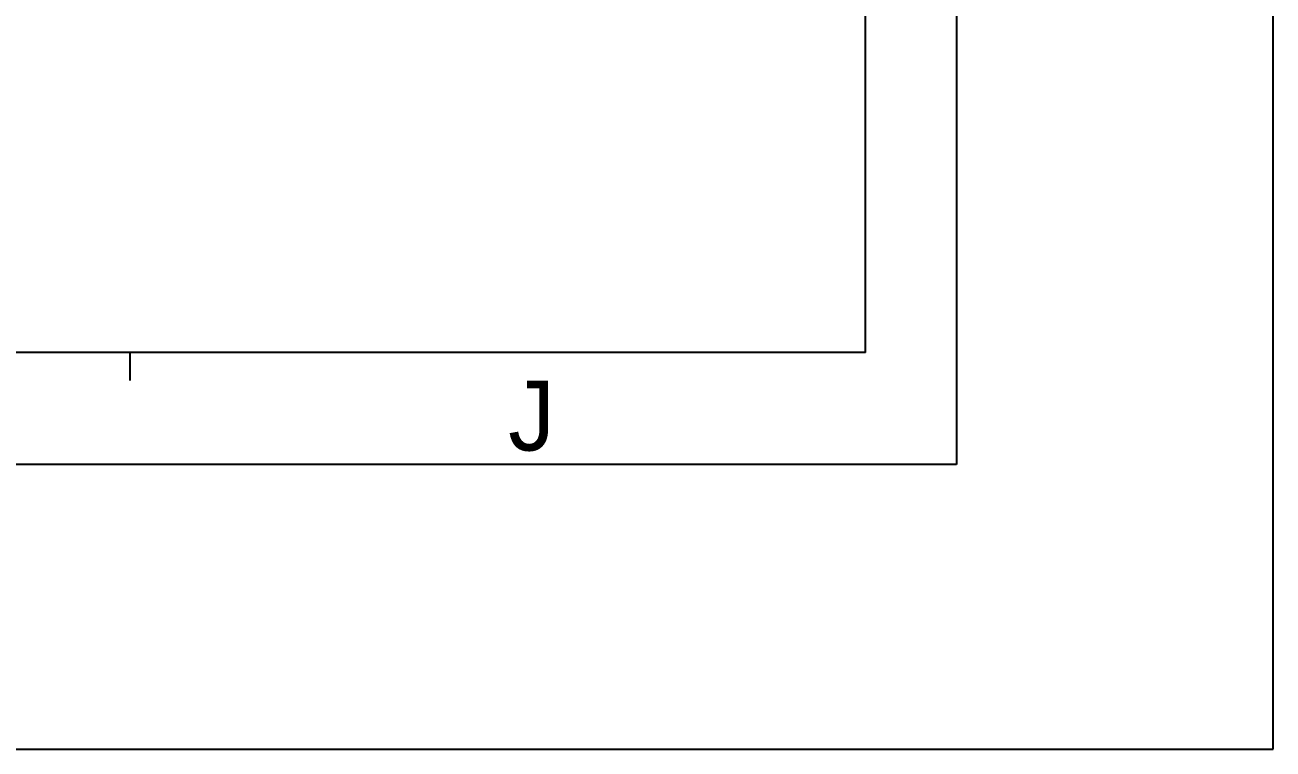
# Model space of a CAD drawing. Header units: millimetres. Extents: x 0 to 594, y 0 to 420.
# Drawn here: x 504.9 to 594, y 0 to 51.7 of the extents above; entities that cross this region are included whole.
import ezdxf

# ---------------------------------------------------------------- set-up
doc = ezdxf.new("R2010")
doc.units = ezdxf.units.MM
doc.header["$LTSCALE"] = 32.67
doc.layers.get('0').update_dxf_attribs({"linetype": 'CONTINUOUS'})
doc.styles.add('TEXTSTYLE_2', font='txt')

msp = doc.modelspace()

# ---------------------------------------------------------------- linework, layer by layer
at = {"color": 7, "linetype": 'CONTINUOUS'}
for p, q in [((594, 0), (594, 420)), ((571.422, 405.309), (571.422, 20.309)), ((564.922, 28.309), (564.922, 397.309)), ((564.922, 28.309), (26.422, 28.309)), ((512.422, 28.309), (512.422, 26.309)), ((571.422, 20.309), (20.422, 20.309)), ((0, 0), (594, 0))]:
    msp.add_line(p, q, dxfattribs=at)

# ---------------------------------------------------------------- texts
at = {"color": 7, "linetype": 'CONTINUOUS', "insert": (539.422, 26.309), "char_height": 5, "width": 5, "attachment_point": 1, "line_spacing_factor": 0.9, "style": 'TEXTSTYLE_2'}
msp.add_mtext('J', dxfattribs=at)

doc.saveas('drawing.dxf')
